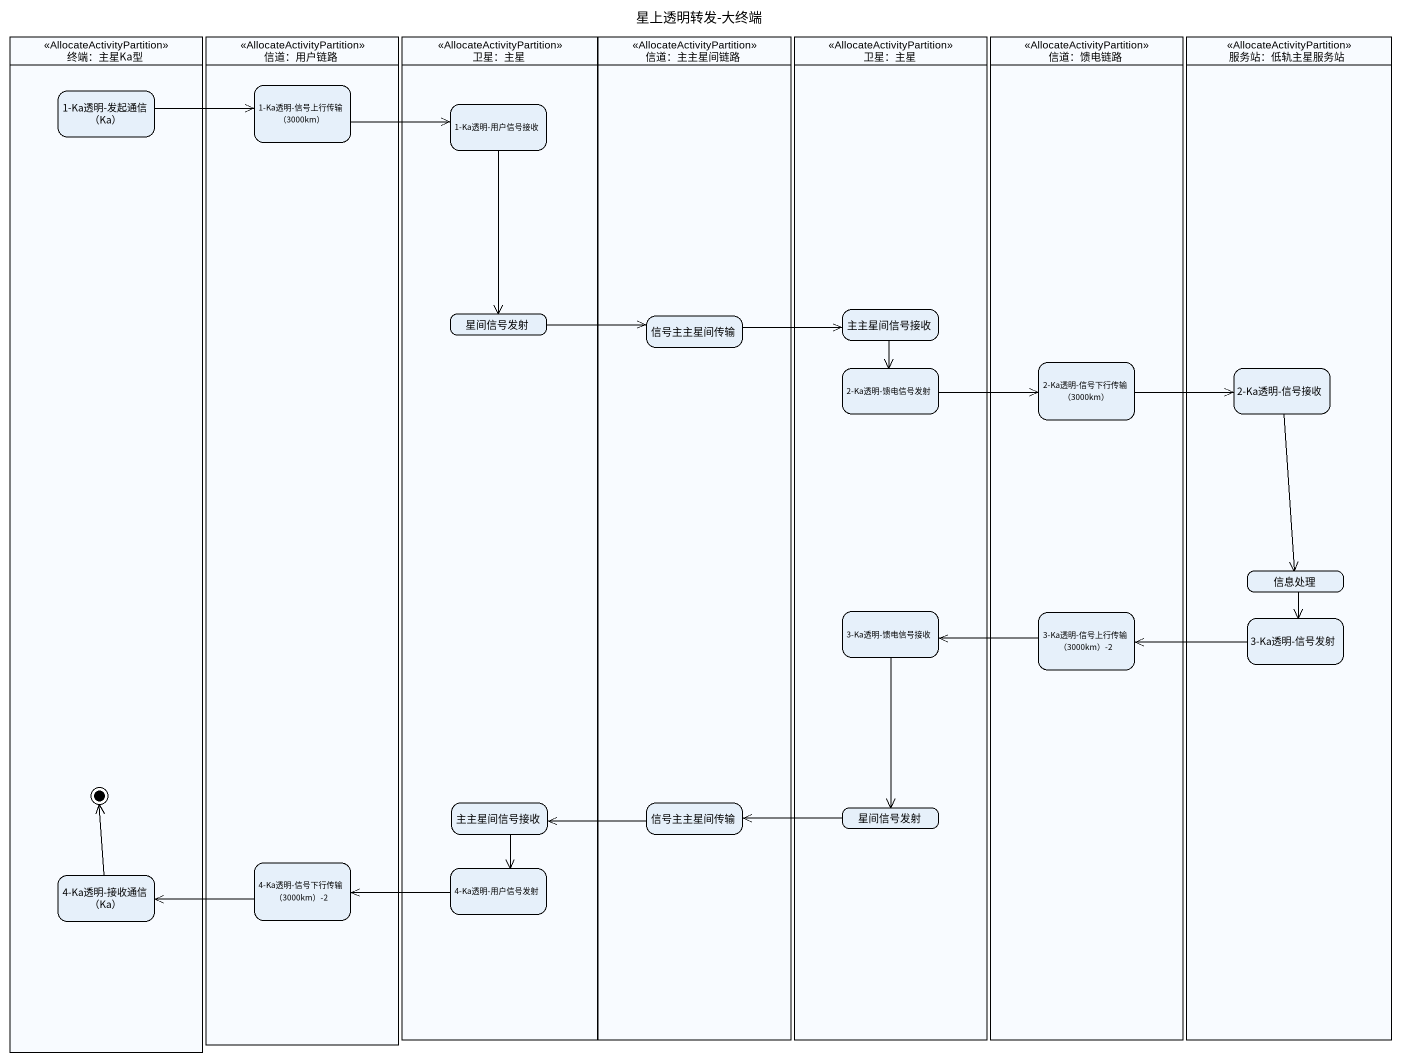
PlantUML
@startuml
title 星上透明转发-大终端
hide empty description
state "终端：主星Ka型" as 终端_主星Ka型 <<AllocateActivityPartition>> {
  state "1-Ka透明-发起通信 （Ka）" as s1_Ka透明_发起通信_Ka
  state "4-Ka透明-接收通信 （Ka）" as s4_Ka透明_接收通信_Ka
  s4_Ka透明_接收通信_Ka -up-> [*]
}
state "信道：用户链路" as 信道_用户链路 <<AllocateActivityPartition>> {
  state "1-Ka透明-信号上行传输 （3000km）" as s1_Ka透明_信号上行传输_3000km
  state "4-Ka透明-信号下行传输 （3000km）-2" as s4_Ka透明_信号下行传输_3000km_2
}
state "卫星：主星" as 卫星_主星 <<AllocateActivityPartition>> {
  state "1-Ka透明-用户信号接收" as s1_Ka透明_用户信号接收
  state 星间信号发射
  state "主主星间信号接收" as 主主星间信号接收_2
  state "4-Ka透明-用户信号发射" as s4_Ka透明_用户信号发射
}
state "信道：主主星间链路" as 信道_主主星间链路 <<AllocateActivityPartition>> {
  state 信号主主星间传输
  state "信号主主星间传输" as 信号主主星间传输_2
}
state "卫星：主星" as 卫星_主星_2 <<AllocateActivityPartition>> {
  state 主主星间信号接收
  state "2-Ka透明-馈电信号发射" as s2_Ka透明_馈电信号发射
  state "3-Ka透明-馈电信号接收" as s3_Ka透明_馈电信号接收
  state "星间信号发射" as 星间信号发射_2
}
state "信道：馈电链路" as 信道_馈电链路 <<AllocateActivityPartition>> {
  state "2-Ka透明-信号下行传输 （3000km）" as s2_Ka透明_信号下行传输_3000km
  state "3-Ka透明-信号上行传输 （3000km）-2" as s3_Ka透明_信号上行传输_3000km_2
}
state "服务站：低轨主星服务站" as 服务站_低轨主星服务站 <<AllocateActivityPartition>> {
  state "2-Ka透明-信号接收" as s2_Ka透明_信号接收
  state 信息处理
  state "3-Ka透明-信号发射" as s3_Ka透明_信号发射
}
s1_Ka透明_发起通信_Ka -right-> s1_Ka透明_信号上行传输_3000km
s1_Ka透明_信号上行传输_3000km -right-> s1_Ka透明_用户信号接收
s1_Ka透明_用户信号接收 --> 星间信号发射
星间信号发射 -right-> 信号主主星间传输
信号主主星间传输 -right-> 主主星间信号接收
主主星间信号接收 --> s2_Ka透明_馈电信号发射
s2_Ka透明_馈电信号发射 -right-> s2_Ka透明_信号下行传输_3000km
s2_Ka透明_信号下行传输_3000km -right-> s2_Ka透明_信号接收
s2_Ka透明_信号接收 --> 信息处理
信息处理 --> s3_Ka透明_信号发射
s3_Ka透明_馈电信号接收 --> 星间信号发射_2
s3_Ka透明_信号上行传输_3000km_2 -left-> s3_Ka透明_馈电信号接收
s3_Ka透明_信号发射 -left-> s3_Ka透明_信号上行传输_3000km_2
主主星间信号接收_2 --> s4_Ka透明_用户信号发射
信号主主星间传输_2 -left-> 主主星间信号接收_2
星间信号发射_2 -left-> 信号主主星间传输_2
s4_Ka透明_信号下行传输_3000km_2 -left-> s4_Ka透明_接收通信_Ka
s4_Ka透明_用户信号发射 -left-> s4_Ka透明_信号下行传输_3000km_2
@enduml
